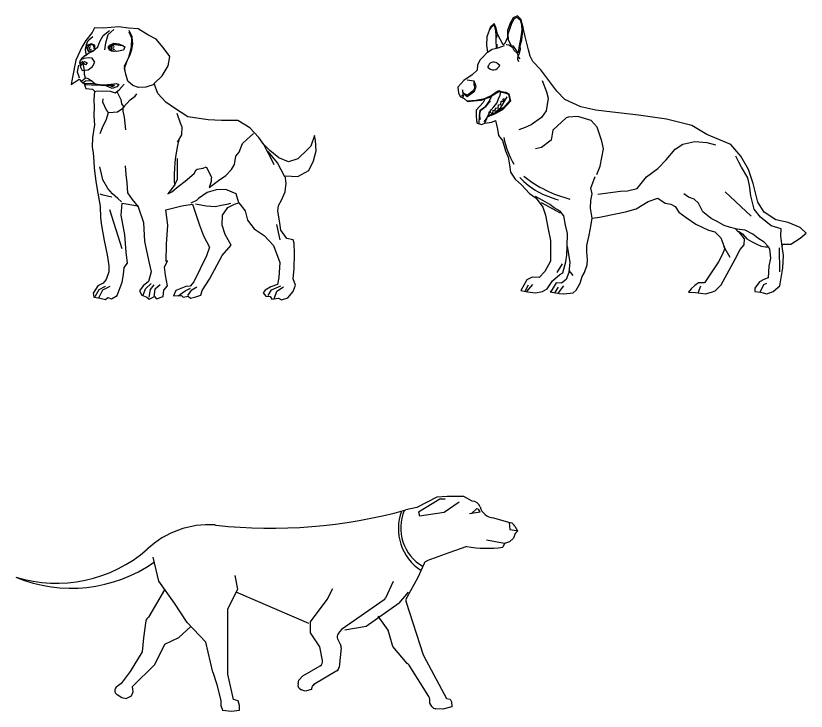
# Model space of a CAD drawing. Header units: millimetres. Extents: x 22.3 to 32, y 3.61 to 10.5.
# Drawn here: x 22.303 to 26.502, y 6.784 to 10.48 of the extents above; entities that cross this region are included whole.
import ezdxf

# ---------------------------------------------------------------- set-up
doc = ezdxf.new("R2010")
doc.units = ezdxf.units.MM
doc.layers.add('dwgmodels.com', color=250, linetype='Continuous')

# ---------------------------------------------------------------- blocks, each defined once
blk = doc.blocks.new('dog 1_dwgmodels.com')
at = {"color": 0}
for p, q in [((-0.3295, 1.4415), (-0.3428, 1.4167)), ((-0.2824, 1.4401), (-0.3295, 1.4415)), ((-0.2004, 1.4457), (-0.2824, 1.4401)), ((-0.2578, 1.406), (-0.2275, 1.4328)), ((-0.15, 1.4394), (-0.2004, 1.4457)), ((-0.0987, 1.4355), (-0.15, 1.4394)), ((-0.0472, 1.4043), (-0.0987, 1.4355)), ((-0.3428, 1.4167), (-0.3761, 1.3736)), ((-0.3394, 1.3937), (-0.3606, 1.3762)), ((-0.3017, 1.3692), (-0.2839, 1.4001)), ((-0.2839, 1.4001), (-0.2498, 1.4266)), ((-0.2695, 1.3605), (-0.2578, 1.406)), ((-0.1483, 1.42), (-0.1331, 1.3874)), ((-0.1292, 1.3924), (-0.1449, 1.4266)), ((-0.1331, 1.3874), (-0.1343, 1.3361)), ((-0.1264, 1.3542), (-0.1292, 1.3924)), ((-0.0027, 1.3816), (-0.0472, 1.4043)), ((-0.3761, 1.3736), (-0.3978, 1.3377)), ((-0.3749, 1.3499), (-0.379, 1.3283)), ((-0.3469, 1.3558), (-0.3759, 1.3446)), ((-0.3759, 1.3446), (-0.3687, 1.3284)), ((-0.3488, 1.3524), (-0.3756, 1.3431)), ((-0.3673, 1.3687), (-0.3749, 1.3499)), ((-0.3606, 1.3762), (-0.3673, 1.3687)), ((-0.3336, 1.3466), (-0.3488, 1.3524)), ((-0.3288, 1.3484), (-0.3469, 1.3558)), ((-0.3325, 1.3291), (-0.3336, 1.3466)), ((-0.3277, 1.3297), (-0.3288, 1.3484)), ((-0.3117, 1.3408), (-0.3017, 1.3692)), ((-0.2742, 1.3244), (-0.2695, 1.3605)), ((-0.2569, 1.3362), (-0.2477, 1.348)), ((-0.2532, 1.3361), (-0.2287, 1.3547)), ((-0.2477, 1.348), (-0.228, 1.3602)), ((-0.2287, 1.3547), (-0.1844, 1.3477)), ((-0.228, 1.3602), (-0.2032, 1.3561)), ((-0.2032, 1.3561), (-0.1827, 1.3495)), ((-0.1827, 1.3495), (-0.1691, 1.3393)), ((-0.1322, 1.3251), (-0.1264, 1.3542)), ((0.0352, 1.3366), (-0.0027, 1.3816)), ((-0.3978, 1.3377), (-0.419, 1.293)), ((-0.3872, 1.2899), (-0.3576, 1.3079)), ((-0.379, 1.3283), (-0.3781, 1.312)), ((-0.3781, 1.312), (-0.372, 1.2951)), ((-0.3687, 1.3284), (-0.3626, 1.3132)), ((-0.3576, 1.3079), (-0.3396, 1.3166)), ((-0.3396, 1.3166), (-0.3117, 1.3408)), ((-0.2483, 1.3217), (-0.2569, 1.3362)), ((-0.2415, 1.3209), (-0.2532, 1.3361)), ((-0.2397, 1.3166), (-0.2483, 1.3217)), ((-0.2114, 1.315), (-0.2397, 1.3166)), ((-0.1757, 1.3223), (-0.2114, 1.315)), ((-0.1691, 1.3393), (-0.1757, 1.3223)), ((-0.1343, 1.3361), (-0.1494, 1.2836)), ((-0.1395, 1.2993), (-0.1322, 1.3251)), ((0.0706, 1.289), (0.0352, 1.3366)), ((-0.4291, 1.2699), (-0.4462, 1.1784)), ((-0.419, 1.293), (-0.4291, 1.2699)), ((-0.4085, 1.2633), (-0.4103, 1.2565)), ((-0.3967, 1.2804), (-0.4085, 1.2633)), ((-0.3919, 1.2614), (-0.4047, 1.2556)), ((-0.3871, 1.2787), (-0.4026, 1.2701)), ((-0.3755, 1.2933), (-0.3967, 1.2804)), ((-0.3826, 1.2148), (-0.3919, 1.2614)), ((-0.3908, 1.2544), (-0.3838, 1.2626)), ((-0.3634, 1.2824), (-0.3871, 1.2787)), ((-0.3838, 1.2626), (-0.3686, 1.2556)), ((-0.372, 1.2951), (-0.3755, 1.2933)), ((-0.3418, 1.279), (-0.3634, 1.2824)), ((-0.3282, 1.2578), (-0.3418, 1.279)), ((-0.1494, 1.2836), (-0.1716, 1.2358)), ((-0.1697, 1.2257), (-0.1555, 1.2659)), ((-0.1555, 1.2659), (-0.1395, 1.2993)), ((0.0607, 1.2394), (0.0706, 1.289)), ((-0.4144, 1.2419), (-0.4217, 1.2076)), ((-0.4103, 1.2565), (-0.4048, 1.2325)), ((-0.4048, 1.2325), (-0.3952, 1.2138)), ((-0.4047, 1.2556), (-0.4013, 1.2416)), ((-0.4013, 1.2416), (-0.3908, 1.2544)), ((-0.3952, 1.2138), (-0.3637, 1.2183)), ((-0.3768, 1.2451), (-0.3931, 1.2544)), ((-0.3686, 1.2556), (-0.3768, 1.2451)), ((-0.3637, 1.2183), (-0.34, 1.2355)), ((-0.34, 1.2355), (-0.3282, 1.2578)), ((-0.1716, 1.2358), (-0.1681, 1.2148)), ((-0.1635, 1.195), (-0.1697, 1.2257)), ((0.0295, 1.1854), (0.0607, 1.2394)), ((-0.4462, 1.1784), (-0.4544, 1.139)), ((-0.4217, 1.2076), (-0.4155, 1.1871)), ((-0.4155, 1.1871), (-0.4122, 1.1744)), ((-0.3838, 1.1938), (-0.3826, 1.2148)), ((-0.3768, 1.1728), (-0.3838, 1.1938)), ((-0.1522, 1.1575), (-0.1635, 1.195)), ((-0.012, 1.1458), (0.0295, 1.1854)), ((-0.4544, 1.139), (-0.4121, 1.1684)), ((-0.4121, 1.1684), (-0.3992, 1.1532)), ((-0.3992, 1.1532), (-0.3862, 1.1463)), ((-0.3983, 1.1582), (-0.3863, 1.1678)), ((-0.3931, 1.1472), (-0.3779, 1.16)), ((-0.3863, 1.1678), (-0.3761, 1.1754)), ((-0.3862, 1.1463), (-0.3767, 1.1191)), ((-0.3666, 1.1379), (-0.3846, 1.136)), ((-0.3733, 1.1437), (-0.3826, 1.1425)), ((-0.3779, 1.16), (-0.3465, 1.1612)), ((-0.3761, 1.1754), (-0.3633, 1.1712)), ((-0.3488, 1.1449), (-0.3733, 1.1437)), ((-0.3478, 1.1363), (-0.3666, 1.1379)), ((-0.3633, 1.1712), (-0.347, 1.1603)), ((-0.329, 1.1425), (-0.3488, 1.1449)), ((-0.3205, 1.1358), (-0.3478, 1.1363)), ((-0.347, 1.1603), (-0.3299, 1.1459)), ((-0.3465, 1.1612), (-0.3208, 1.1379)), ((-0.3299, 1.1459), (-0.3146, 1.1418)), ((-0.3208, 1.1379), (-0.2602, 1.1355)), ((-0.2965, 1.1342), (-0.3205, 1.1358)), ((-0.3146, 1.1418), (-0.288, 1.1385)), ((-0.2692, 1.1319), (-0.2965, 1.1342)), ((-0.288, 1.1385), (-0.2607, 1.1394)), ((-0.2607, 1.1394), (-0.2435, 1.1423)), ((-0.2602, 1.1355), (-0.238, 1.1355)), ((-0.245, 1.1332), (-0.2543, 1.1355)), ((-0.2435, 1.1423), (-0.2137, 1.145)), ((-0.238, 1.1355), (-0.224, 1.1367)), ((-0.224, 1.1367), (-0.2345, 1.1274)), ((-0.2137, 1.145), (-0.1999, 1.1391)), ((-0.1999, 1.1391), (-0.2118, 1.127)), ((-0.1989, 1.1109), (-0.1726, 1.1411)), ((-0.1255, 1.1347), (-0.1522, 1.1575)), ((-0.0957, 1.1246), (-0.1255, 1.1347)), ((-0.0129, 1.1397), (-0.0571, 1.1249)), ((0.0072, 1.0928), (-0.012, 1.1458)), ((-0.3767, 1.1191), (-0.3406, 1.1143)), ((-0.3406, 1.1143), (-0.3296, 1.1049)), ((-0.3296, 1.1049), (-0.3327, 1.0588)), ((-0.3303, 1.1024), (-0.3158, 1.1058)), ((-0.3158, 1.1058), (-0.2895, 1.1044)), ((-0.2895, 1.1044), (-0.2662, 1.1061)), ((-0.2546, 1.1277), (-0.2692, 1.1319)), ((-0.2662, 1.1061), (-0.2459, 1.1038)), ((-0.2358, 1.1184), (-0.2546, 1.1277)), ((-0.2459, 1.1038), (-0.2194, 1.0962)), ((-0.2345, 1.1274), (-0.245, 1.1332)), ((-0.2118, 1.127), (-0.2358, 1.1184)), ((-0.2194, 1.0962), (-0.1989, 1.1109)), ((-0.2116, 1.1023), (-0.1901, 1.0599)), ((-0.0571, 1.1249), (-0.0957, 1.1246)), ((0.0486, 1.0453), (0.0072, 1.0928)), ((-0.3327, 1.0588), (-0.3314, 1.021)), ((-0.2848, 1.0454), (-0.284, 1.0642)), ((-0.1901, 1.0599), (-0.1864, 1.0366)), ((-0.1767, 1.0172), (-0.1395, 1.0575)), ((-0.1395, 1.0575), (-0.1131, 1.0782)), ((-0.1131, 1.0782), (-0.1057, 1.0895)), ((-0.3314, 1.021), (-0.3328, 0.9732)), ((-0.2655, 1.0028), (-0.2848, 1.0454)), ((-0.1785, 1.0129), (-0.2073, 0.9929)), ((-0.1864, 1.0366), (-0.1725, 1.0172)), ((-0.1783, 0.9984), (-0.1767, 1.0172)), ((0.0949, 1.0139), (0.0486, 1.0453)), ((0.166, 0.9676), (0.0949, 1.0139)), ((-0.3328, 0.9732), (-0.329, 0.9254)), ((-0.2569, 0.9893), (-0.2696, 0.9489)), ((-0.2544, 0.9893), (-0.2655, 1.0028)), ((-0.2073, 0.9929), (-0.2544, 0.9893)), ((-0.1696, 0.9669), (-0.1783, 0.9984)), ((-0.1631, 0.8994), (-0.1696, 0.9669)), ((0.1078, 0.9867), (0.1245, 0.9355)), ((0.2748, 0.9521), (0.166, 0.9676)), ((-0.329, 0.9254), (-0.3398, 0.858)), ((-0.2696, 0.9489), (-0.2854, 0.919)), ((0.1245, 0.9355), (0.1349, 0.9153)), ((0.3456, 0.9484), (0.2748, 0.9521)), ((0.432, 0.948), (0.3456, 0.9484)), ((0.4963, 0.9102), (0.432, 0.948)), ((-0.2854, 0.919), (-0.3014, 0.8778)), ((0.1349, 0.9153), (0.1327, 0.8725)), ((0.5438, 0.8575), (0.4963, 0.9102)), ((-0.3398, 0.858), (-0.3429, 0.8067)), ((0.1327, 0.8725), (0.1089, 0.833)), ((0.4559, 0.827), (0.4788, 0.8467)), ((0.4788, 0.8467), (0.5143, 0.8788)), ((0.5696, 0.8209), (0.5438, 0.8575)), ((0.8383, 0.8681), (0.8192, 0.8124)), ((0.8452, 0.8419), (0.8383, 0.8681)), ((0.8474, 0.7871), (0.8452, 0.8419)), ((-0.3429, 0.8067), (-0.3374, 0.776)), ((0.4382, 0.7799), (0.4559, 0.827)), ((0.6023, 0.7888), (0.5696, 0.8209)), ((0.5843, 0.7929), (0.5721, 0.8166)), ((0.8192, 0.8124), (0.8038, 0.7953)), ((-0.3374, 0.776), (-0.3336, 0.7307)), ((0.4132, 0.7139), (0.4206, 0.7592)), ((0.4206, 0.7592), (0.4382, 0.7799)), ((0.6076, 0.7503), (0.5843, 0.7929)), ((0.6422, 0.7228), (0.5933, 0.7834)), ((0.6487, 0.7499), (0.6023, 0.7888)), ((0.8038, 0.7953), (0.7513, 0.7454)), ((0.8333, 0.7349), (0.8474, 0.7871)), ((-0.3336, 0.7307), (-0.3318, 0.6974)), ((0.1096, 0.7459), (0.1101, 0.6749)), ((0.6242, 0.7129), (0.6076, 0.7503)), ((0.6807, 0.6493), (0.6422, 0.7228)), ((0.7001, 0.7297), (0.6487, 0.7499)), ((0.7513, 0.7454), (0.7001, 0.7297)), ((0.8088, 0.6834), (0.8333, 0.7349)), ((-0.3318, 0.6974), (-0.3236, 0.6249)), ((-0.2923, 0.6644), (-0.3011, 0.7019)), ((-0.1624, 0.6619), (-0.1652, 0.7079)), ((0.1101, 0.6749), (0.1086, 0.633)), ((0.199, 0.6662), (0.2101, 0.6868)), ((0.2101, 0.6868), (0.2151, 0.6901)), ((0.2151, 0.6901), (0.2476, 0.6956)), ((0.2476, 0.6956), (0.2628, 0.7017)), ((0.2628, 0.7017), (0.2915, 0.6471)), ((0.3683, 0.6555), (0.3978, 0.6872)), ((0.3978, 0.6872), (0.4132, 0.7139)), ((0.7503, 0.6505), (0.8088, 0.6834)), ((-0.2851, 0.6337), (-0.2923, 0.6644)), ((-0.2582, 0.5868), (-0.2851, 0.6337)), ((-0.1568, 0.6166), (-0.1624, 0.6619)), ((0.1086, 0.633), (0.0926, 0.6031)), ((0.1515, 0.6266), (0.199, 0.6662)), ((0.2791, 0.5925), (0.3292, 0.6304)), ((0.2915, 0.6471), (0.2898, 0.6396)), ((0.2898, 0.6396), (0.2899, 0.6241)), ((0.3292, 0.6304), (0.3683, 0.6555)), ((0.6889, 0.616), (0.6827, 0.6542)), ((0.6827, 0.6542), (0.7503, 0.6505)), ((-0.3236, 0.6249), (-0.3128, 0.5624)), ((-0.1522, 0.5636), (-0.1568, 0.6166)), ((0.0926, 0.6031), (0.0589, 0.5593)), ((0.0811, 0.5688), (0.1142, 0.5973)), ((0.1142, 0.5973), (0.1515, 0.6266)), ((0.2899, 0.6241), (0.2791, 0.5925)), ((0.684, 0.5697), (0.6889, 0.616)), ((-0.3128, 0.5624), (-0.3003, 0.4934)), ((-0.2837, 0.5516), (-0.3, 0.5567)), ((-0.2383, 0.5409), (-0.2837, 0.5516)), ((-0.235, 0.558), (-0.2582, 0.5868)), ((-0.2057, 0.5334), (-0.235, 0.558)), ((-0.1281, 0.5279), (-0.1522, 0.5636)), ((0.0589, 0.5593), (0.0811, 0.5688)), ((0.2691, 0.5659), (0.2222, 0.534)), ((0.3168, 0.5807), (0.2691, 0.5659)), ((0.3688, 0.5821), (0.3168, 0.5807)), ((0.4236, 0.5592), (0.3688, 0.5821)), ((0.4377, 0.5108), (0.4236, 0.5592)), ((0.6631, 0.5252), (0.684, 0.5697)), ((-0.1869, 0.5165), (-0.2057, 0.5334)), ((-0.1888, 0.4447), (-0.1825, 0.5095)), ((-0.1825, 0.5095), (-0.1003, 0.4941)), ((-0.0953, 0.4899), (-0.1281, 0.5279)), ((0.2113, 0.5237), (0.1821, 0.5097)), ((0.2069, 0.5056), (0.2643, 0.4958)), ((0.2222, 0.534), (0.2113, 0.5237)), ((0.3744, 0.5033), (0.3941, 0.5095)), ((0.379, 0.4863), (0.4147, 0.5046)), ((0.4147, 0.5046), (0.4377, 0.5108)), ((0.4377, 0.5108), (0.4713, 0.4692)), ((0.647, 0.4968), (0.6631, 0.5252)), ((-0.3003, 0.4934), (-0.2981, 0.4311)), ((-0.1832, 0.2658), (-0.2485, 0.4745)), ((-0.1003, 0.4941), (-0.0689, 0.407)), ((0.0492, 0.4737), (0.1344, 0.4941)), ((0.0601, 0.3919), (0.0492, 0.4737)), ((0.1344, 0.4941), (0.1909, 0.5037)), ((0.1909, 0.5037), (0.2275, 0.3914)), ((0.2643, 0.4958), (0.3132, 0.4911)), ((0.3132, 0.4911), (0.3439, 0.4981)), ((0.3439, 0.4981), (0.3744, 0.5033)), ((0.351, 0.4461), (0.379, 0.4863)), ((0.4713, 0.4692), (0.4836, 0.4188)), ((0.6447, 0.4678), (0.647, 0.4968)), ((0.6547, 0.402), (0.6447, 0.4678)), ((-0.2981, 0.4311), (-0.2928, 0.3908)), ((-0.1693, 0.3414), (-0.1888, 0.4447)), ((0.3489, 0.393), (0.351, 0.4461)), ((-0.2928, 0.3908), (-0.2777, 0.3109)), ((-0.0689, 0.407), (-0.0639, 0.3054)), ((0.0523, 0.291), (0.0601, 0.3919)), ((0.2275, 0.3914), (0.2485, 0.336)), ((0.3646, 0.3428), (0.3489, 0.393)), ((0.4836, 0.4188), (0.518, 0.373)), ((0.6562, 0.3147), (0.6387, 0.3952)), ((0.66, 0.3662), (0.6547, 0.402)), ((-0.1611, 0.2491), (-0.1693, 0.3414)), ((0.2485, 0.336), (0.2805, 0.2746)), ((0.3958, 0.2867), (0.3646, 0.3428)), ((0.518, 0.373), (0.5723, 0.3366)), ((0.5723, 0.3366), (0.6213, 0.2839)), ((0.6918, 0.3222), (0.66, 0.3662)), ((-0.2777, 0.3109), (-0.2634, 0.2339)), ((-0.0639, 0.3054), (-0.0401, 0.1902)), ((0.7254, 0.3147), (0.6918, 0.3222)), ((0.7313, 0.2959), (0.7254, 0.3147)), ((0.7335, 0.2396), (0.7313, 0.2959)), ((0.0505, 0.1986), (0.0523, 0.291)), ((0.2805, 0.2746), (0.2645, 0.2285)), ((0.3491, 0.2316), (0.3958, 0.2867)), ((0.6213, 0.2839), (0.6545, 0.1938)), ((-0.2634, 0.2339), (-0.2545, 0.1769)), ((-0.1537, 0.1894), (-0.1611, 0.2491)), ((0.2645, 0.2285), (0.1976, 0.0907)), ((0.2811, 0.1048), (0.3491, 0.2316)), ((0.7315, 0.1625), (0.7335, 0.2396)), ((-0.2545, 0.1769), (-0.2535, 0.1436)), ((-0.1715, 0.168), (-0.1537, 0.1894)), ((-0.0401, 0.1902), (-0.0283, 0.1442)), ((0.0423, 0.1695), (0.0576, 0.2029)), ((0.0469, 0.127), (0.0423, 0.1695)), ((0.0576, 0.2029), (0.0505, 0.1986)), ((0.6545, 0.1938), (0.6493, 0.1142)), ((-0.2535, 0.1436), (-0.2677, 0.1032)), ((-0.182, 0.0885), (-0.1763, 0.1296)), ((-0.1763, 0.1296), (-0.1715, 0.168)), ((-0.0283, 0.1442), (-0.0425, 0.092)), ((0.0576, 0.069), (0.0469, 0.127)), ((0.7254, 0.1078), (0.7315, 0.1625)), ((-0.2846, 0.0843), (-0.3128, 0.0703)), ((-0.2677, 0.1032), (-0.2846, 0.0843)), ((-0.209, 0.0183), (-0.182, 0.0885)), ((-0.0425, 0.092), (-0.0721, 0.0706)), ((0.1976, 0.0907), (0.179, 0.0673)), ((0.2415, 0.0457), (0.2811, 0.1048)), ((0.6493, 0.1142), (0.6428, 0.0764)), ((0.7384, 0.0728), (0.7254, 0.1078)), ((-0.3128, 0.0703), (-0.3372, 0.0301)), ((-0.3266, 0.0139), (-0.3045, 0.0501)), ((-0.3068, 0.0069), (-0.2858, 0.0477)), ((-0.3045, 0.0501), (-0.2707, 0.0676)), ((-0.2858, 0.0477), (-0.2462, 0.0676)), ((-0.0721, 0.0706), (-0.0907, 0.0431)), ((-0.0907, 0.0431), (-0.0787, 0.021)), ((-0.0713, 0.0209), (-0.0596, 0.0547)), ((-0.0596, 0.0547), (-0.0282, 0.0816)), ((-0.0398, 0.0093), (-0.0328, 0.0501)), ((-0.0328, 0.0501), (-0.013, 0.0746)), ((-0.013, 0.0093), (-0.0083, 0.0547)), ((-0.0083, 0.0547), (0.0185, 0.0769)), ((0.0349, 0.0133), (0.039, 0.0473)), ((0.039, 0.0473), (0.0576, 0.069)), ((0.1031, 0.0455), (0.0906, 0.0171)), ((0.155, 0.0664), (0.1031, 0.0455)), ((0.1152, 0.0163), (0.1514, 0.0431)), ((0.1514, 0.0431), (0.1805, 0.0571)), ((0.179, 0.0673), (0.155, 0.0664)), ((0.1665, 0.0186), (0.1875, 0.0477)), ((0.1875, 0.0477), (0.2143, 0.0652)), ((0.2357, 0.0209), (0.2415, 0.0457)), ((0.5772, 0.0469), (0.567, 0.0333)), ((0.6069, 0.0651), (0.5772, 0.0469)), ((0.5933, 0.0186), (0.6108, 0.0477)), ((0.6428, 0.0764), (0.6069, 0.0651)), ((0.6108, 0.0477), (0.6609, 0.0699)), ((0.6387, 0.0408), (0.6737, 0.0652)), ((0.7252, 0.0404), (0.7384, 0.0728)), ((-0.3372, 0.0301), (-0.3336, 0.0096)), ((-0.3336, 0.0096), (-0.3078, 0.0063)), ((-0.3078, 0.0063), (-0.2712, -0.002)), ((-0.2712, -0.002), (-0.2592, 0.0076)), ((-0.2592, 0.0076), (-0.2387, 0.001)), ((-0.2387, 0.001), (-0.209, 0.0183)), ((-0.0787, 0.021), (-0.0511, 0.0099)), ((-0.0511, 0.0099), (-0.0393, -0.001)), ((-0.0393, -0.001), (-0.0119, 0.0129)), ((-0.0119, 0.0129), (0, 0)), ((0, 0), (0.0349, 0.0133)), ((0.0906, 0.0171), (0.1331, 0.0192)), ((0.1331, 0.0192), (0.1417, 0.009)), ((0.1417, 0.009), (0.1682, 0.0144)), ((0.1682, 0.0144), (0.1795, 0.0042)), ((0.1795, 0.0042), (0.2092, 0.0105)), ((0.2092, 0.0105), (0.2357, 0.0209)), ((0.567, 0.0333), (0.5809, 0.0153)), ((0.5809, 0.0153), (0.603, 0.013)), ((0.603, 0.013), (0.6118, -0.0015)), ((0.6118, -0.0015), (0.6476, 0.0038)), ((0.6247, 0.0011), (0.6387, 0.0408)), ((0.6476, 0.0038), (0.6629, -0.0053)), ((0.6629, -0.0053), (0.6971, 0.0052)), ((0.6971, 0.0052), (0.7252, 0.0404))]:
    blk.add_line(p, q, dxfattribs=at)
for centre, radius, start, end in [((-0.3506, 1.3327), 0.0162, 91.7899, 313.4502), ((-0.2259, 1.3327), 0.0162, 91.7899, 313.4502), ((-0.3506, 1.3327), 0.00718, 91.7899, 313.4502), ((-0.2259, 1.3327), 0.00718, 91.7899, 313.4502), ((0.9504, 0.6476), 0.8563, 166.5766, 183.0836)]:
    blk.add_arc(centre, radius, start, end, dxfattribs=at)
blk = doc.blocks.new('dog 2_dwgmodels.com')
at = {"color": 0}
for p, q in [((-0.0949, 1.473), (-0.1184, 1.4618)), ((-0.0765, 1.4535), (-0.0949, 1.473)), ((-0.2186, 1.4327), (-0.2386, 1.4135)), ((-0.2094, 1.4065), (-0.2186, 1.4327)), ((-0.1339, 1.434), (-0.1482, 1.3955)), ((-0.135, 1.4064), (-0.125, 1.4337)), ((-0.1184, 1.4618), (-0.1339, 1.434)), ((-0.125, 1.4337), (-0.1104, 1.4591)), ((-0.1104, 1.4591), (-0.0986, 1.4655)), ((-0.0986, 1.4655), (-0.0814, 1.4519)), ((-0.0814, 1.4519), (-0.0741, 1.4228)), ((-0.0675, 1.4156), (-0.0765, 1.4535)), ((-0.2386, 1.4135), (-0.2591, 1.361)), ((-0.2341, 1.4146), (-0.2404, 1.401)), ((-0.2223, 1.4264), (-0.2341, 1.4146)), ((-0.2141, 1.4082), (-0.2223, 1.4264)), ((-0.2104, 1.3937), (-0.2141, 1.4082)), ((-0.2095, 1.3682), (-0.2104, 1.3937)), ((-0.2024, 1.3746), (-0.2094, 1.4065)), ((-0.1482, 1.3955), (-0.1493, 1.3568)), ((-0.1441, 1.3764), (-0.135, 1.4064)), ((-0.0732, 1.3973), (-0.0786, 1.3491)), ((-0.0675, 1.4156), (-0.0746, 1.3442)), ((-0.0741, 1.4228), (-0.0732, 1.3973)), ((-0.0552, 1.3634), (-0.0675, 1.4156)), ((-0.2591, 1.361), (-0.26, 1.3177)), ((-0.2086, 1.3419), (-0.2095, 1.3682)), ((-0.205, 1.3582), (-0.2059, 1.37)), ((-0.1714, 1.319), (-0.2024, 1.3746)), ((-0.1493, 1.3568), (-0.1628, 1.3249)), ((-0.1423, 1.3437), (-0.1441, 1.3764)), ((-0.0786, 1.3491), (-0.0868, 1.3155)), ((-0.0746, 1.3442), (-0.0829, 1.3117)), ((-0.0371, 1.2914), (-0.0552, 1.3634)), ((-0.26, 1.3177), (-0.255, 1.279)), ((-0.2303, 1.2948), (-0.1989, 1.3026)), ((-0.2068, 1.3019), (-0.2086, 1.3419)), ((-0.2041, 1.3037), (-0.2041, 1.3228)), ((-0.1989, 1.3026), (-0.1642, 1.315)), ((-0.1628, 1.3249), (-0.1714, 1.319)), ((-0.1422, 1.3162), (-0.1554, 1.3183)), ((-0.1277, 1.3137), (-0.1423, 1.3437)), ((-0.1196, 1.3026), (-0.1422, 1.3162)), ((-0.1168, 1.311), (-0.1277, 1.3137)), ((-0.1131, 1.2893), (-0.1196, 1.3026)), ((-0.0923, 1.2764), (-0.1168, 1.311)), ((-0.0868, 1.3155), (-0.0886, 1.301)), ((-0.0829, 1.3117), (-0.0816, 1.2957)), ((-0.255, 1.279), (-0.2818, 1.2519)), ((-0.255, 1.279), (-0.2303, 1.2948)), ((-0.0978, 1.2745), (-0.1131, 1.2893)), ((-0.0926, 1.2645), (-0.0978, 1.2745)), ((-0.0885, 1.2678), (-0.094, 1.2565)), ((-0.0927, 1.2411), (-0.0926, 1.2645)), ((-0.0914, 1.2773), (-0.0923, 1.2764)), ((-0.0886, 1.301), (-0.0914, 1.2773)), ((-0.085, 1.2797), (-0.0885, 1.2678)), ((-0.0816, 1.2957), (-0.085, 1.2797)), ((-0.0286, 1.2586), (-0.0371, 1.2914)), ((-0.2946, 1.2367), (-0.308, 1.2107)), ((-0.2818, 1.2519), (-0.2946, 1.2367)), ((-0.2059, 1.2228), (-0.1886, 1.211)), ((-0.094, 1.2565), (-0.0833, 1.2451)), ((-0.0876, 1.2284), (-0.0927, 1.2411)), ((-0.0136, 1.23), (-0.0286, 1.2586)), ((0.0294, 1.1855), (-0.0136, 1.23)), ((-0.309, 1.1847), (-0.3357, 1.1584)), ((-0.308, 1.2107), (-0.309, 1.1847)), ((-0.2468, 1.1946), (-0.2523, 1.2028)), ((0.0611, 1.1434), (0.0294, 1.1855)), ((-0.3357, 1.1584), (-0.3806, 1.1294)), ((0.1139, 1.0731), (0.0611, 1.1434)), ((-0.3806, 1.1294), (-0.4123, 1.0943)), ((-0.4123, 1.0943), (-0.4085, 1.0637)), ((-0.3621, 1.1318), (-0.3274, 1.1269)), ((-0.3274, 1.1269), (-0.3275, 1.107)), ((-0.3275, 1.107), (-0.3224, 1.0904)), ((-0.315, 1.0964), (-0.3259, 1.1282)), ((-0.3232, 1.0719), (-0.315, 1.0964)), ((0.0364, 1.1283), (0.0586, 1.0682)), ((-0.4085, 1.0637), (-0.3992, 1.0443)), ((-0.3838, 1.066), (-0.3871, 1.0795)), ((-0.3871, 1.0795), (-0.3865, 1.0475)), ((-0.3823, 1.0446), (-0.3841, 1.061)), ((-0.3841, 1.061), (-0.3623, 1.0446)), ((-0.3773, 1.058), (-0.3838, 1.066)), ((-0.3605, 1.0506), (-0.3773, 1.058)), ((-0.3623, 1.0446), (-0.3232, 1.0719)), ((-0.3311, 1.0736), (-0.3605, 1.0506)), ((-0.3224, 1.0904), (-0.3311, 1.0736)), ((-0.2414, 1.0404), (-0.2241, 1.053)), ((-0.2368, 1.0482), (-0.2104, 1.0673)), ((-0.2241, 1.053), (-0.1939, 1.0715)), ((-0.2104, 1.0673), (-0.1941, 1.0755)), ((-0.1962, 1.0315), (-0.188, 1.0513)), ((-0.1941, 1.0755), (-0.1814, 1.071)), ((-0.1939, 1.0715), (-0.1633, 1.0644)), ((-0.188, 1.0513), (-0.1846, 1.0687)), ((-0.1814, 1.071), (-0.1577, 1.0664)), ((-0.1633, 1.0644), (-0.1435, 1.0557)), ((-0.1577, 1.0664), (-0.1414, 1.0591)), ((-0.1435, 1.0557), (-0.1363, 1.023)), ((-0.1414, 1.0591), (-0.1332, 1.0191)), ((0.0586, 1.0682), (0.0669, 1.0348)), ((0.1561, 1.0289), (0.1139, 1.0731)), ((-0.3992, 1.0443), (-0.3794, 1.0334)), ((-0.3865, 1.0475), (-0.3933, 1.0495)), ((-0.3932, 1.0419), (-0.3823, 1.0446)), ((-0.3794, 1.0334), (-0.3616, 1.0181)), ((-0.3623, 1.0219), (-0.3168, 1.0237)), ((-0.3616, 1.0181), (-0.3268, 1.0203)), ((-0.3268, 1.0203), (-0.2862, 1.0247)), ((-0.3168, 1.0237), (-0.2695, 1.0337)), ((-0.2769, 1.0127), (-0.3158, 0.9717)), ((-0.2862, 1.0247), (-0.2668, 1.0334)), ((-0.2668, 1.0334), (-0.2769, 1.0127)), ((-0.2695, 1.0337), (-0.2514, 1.0419)), ((-0.2668, 1.0334), (-0.2414, 1.0404)), ((-0.2632, 0.9928), (-0.245, 1.0173)), ((-0.2611, 0.9919), (-0.2396, 1.0218)), ((-0.2514, 1.0419), (-0.2368, 1.0482)), ((-0.245, 1.0173), (-0.235, 1.041)), ((-0.2211, 0.9889), (-0.2043, 1.0089)), ((-0.2043, 1.0089), (-0.1962, 1.0315)), ((-0.1832, 0.9855), (-0.1504, 1.0419)), ((-0.1832, 1.0019), (-0.1814, 1.0201)), ((-0.1814, 1.0201), (-0.1704, 1.0191)), ((-0.1704, 1.0191), (-0.1714, 1.0319)), ((-0.1714, 1.0319), (-0.165, 1.0319)), ((-0.1363, 1.023), (-0.1678, 0.9852)), ((-0.1332, 1.0191), (-0.1504, 0.9991)), ((0.0669, 1.0348), (0.0578, 0.967)), ((0.2411, 0.9888), (0.1561, 1.0289)), ((-0.3158, 0.9717), (-0.3141, 0.9424)), ((-0.2977, 0.941), (-0.2932, 0.971)), ((-0.2947, 0.9502), (-0.2899, 0.9715)), ((-0.2932, 0.971), (-0.2632, 0.9928)), ((-0.2899, 0.9715), (-0.2611, 0.9919)), ((-0.2467, 0.9551), (-0.236, 0.9738)), ((-0.236, 0.9738), (-0.2211, 0.9889)), ((-0.2268, 0.9528), (-0.225, 0.971)), ((-0.225, 0.971), (-0.215, 0.9682)), ((-0.1759, 0.9737), (-0.2177, 0.9501)), ((-0.215, 0.9682), (-0.2104, 0.9837)), ((-0.2114, 0.9619), (-0.1832, 0.9855)), ((-0.2104, 0.9837), (-0.1986, 0.9828)), ((-0.1678, 0.9852), (-0.2088, 0.9582)), ((-0.1986, 0.9828), (-0.1959, 0.9991)), ((-0.1959, 0.9991), (-0.1832, 1.0019)), ((-0.1504, 0.9991), (-0.1759, 0.9737)), ((0.0578, 0.967), (0.0328, 0.9318)), ((0.321, 0.9722), (0.2411, 0.9888)), ((0.4101, 0.9616), (0.321, 0.9722)), ((-0.3141, 0.9424), (-0.3124, 0.915)), ((-0.2986, 0.901), (-0.2977, 0.941)), ((-0.2936, 0.9209), (-0.2947, 0.9502)), ((-0.2697, 0.902), (-0.2467, 0.9551)), ((-0.2568, 0.9339), (-0.2637, 0.9233)), ((-0.2435, 0.9432), (-0.2568, 0.9339)), ((-0.2414, 0.941), (-0.2559, 0.9346)), ((-0.245, 0.9464), (-0.2459, 0.9619)), ((-0.2459, 0.9619), (-0.2268, 0.9528)), ((-0.2288, 0.9511), (-0.2435, 0.9432)), ((-0.2177, 0.9501), (-0.2414, 0.941)), ((-0.2088, 0.9582), (-0.2288, 0.9511)), ((0.0328, 0.9318), (-0.0227, 0.8936)), ((0.1634, 0.9309), (0.093, 0.8654)), ((0.1747, 0.9347), (0.1634, 0.9309)), ((0.2261, 0.9384), (0.1747, 0.9347)), ((0.2952, 0.9172), (0.2261, 0.9384)), ((0.5471, 0.944), (0.4101, 0.9616)), ((0.6969, 0.9236), (0.5471, 0.944)), ((-0.3124, 0.915), (-0.3097, 0.9017)), ((-0.3097, 0.9017), (-0.2858, 0.8961)), ((-0.2858, 0.8961), (-0.2697, 0.902)), ((-0.2637, 0.9233), (-0.2743, 0.9087)), ((-0.2697, 0.902), (-0.231, 0.907)), ((-0.231, 0.907), (-0.2116, 0.9162)), ((-0.2116, 0.9162), (-0.202, 0.8703)), ((-0.0227, 0.8936), (-0.054, 0.8798)), ((0.3277, 0.8811), (0.2952, 0.9172)), ((0.8313, 0.8892), (0.6969, 0.9236)), ((0.9102, 0.842), (0.8313, 0.8892)), ((-0.202, 0.8703), (-0.1956, 0.8375)), ((-0.054, 0.8798), (-0.0889, 0.8673)), ((0.093, 0.8654), (0.0827, 0.8116)), ((0.3531, 0.8069), (0.3277, 0.8811)), ((1.0378, 0.7886), (0.9102, 0.842)), ((-0.1956, 0.8375), (-0.1759, 0.8108)), ((-0.1759, 0.8108), (-0.159, 0.7554)), ((0.0827, 0.8116), (0.033, 0.7733)), ((0.3608, 0.7662), (0.3531, 0.8069)), ((0.7825, 0.7911), (0.8472, 0.8046)), ((0.8472, 0.8046), (0.9112, 0.8001)), ((0.9112, 0.8001), (0.9564, 0.7865)), ((0.033, 0.7733), (-0.0002, 0.7668)), ((0.3434, 0.6731), (0.3608, 0.7662)), ((0.6953, 0.7078), (0.7418, 0.7634)), ((0.7418, 0.7634), (0.7825, 0.7911)), ((1.0906, 0.7269), (1.0378, 0.7886)), ((-0.159, 0.7554), (-0.1446, 0.7225)), ((-0.1446, 0.7225), (-0.1382, 0.6813)), ((1.081, 0.6956), (1.0639, 0.7263)), ((1.1321, 0.6566), (1.0906, 0.7269)), ((-0.1382, 0.6813), (-0.1317, 0.6426)), ((0.3264, 0.6299), (0.3434, 0.6731)), ((0.6497, 0.6615), (0.6953, 0.7078)), ((1.0947, 0.6689), (1.081, 0.6956)), ((-0.1317, 0.6426), (-0.1074, 0.6052)), ((0.5894, 0.6166), (0.6497, 0.6615)), ((1.1284, 0.6121), (1.0947, 0.6689)), ((1.1561, 0.5818), (1.1321, 0.6566)), ((-0.1074, 0.6052), (-0.0742, 0.5749)), ((0.2939, 0.5575), (0.3178, 0.6186)), ((0.541, 0.5557), (0.5894, 0.6166)), ((1.1381, 0.5712), (1.1284, 0.6121)), ((-0.0742, 0.5749), (-0.0307, 0.5285)), ((0.3017, 0.5268), (0.2939, 0.5575)), ((0.4884, 0.542), (0.541, 0.5557)), ((1.1435, 0.5154), (1.1381, 0.5712)), ((1.1807, 0.4831), (1.1561, 0.5818)), ((-0.0307, 0.5285), (0.0031, 0.5044)), ((0.0389, 0.4907), (0.0004, 0.5125)), ((0.0031, 0.5044), (0.0387, 0.4554)), ((0.294, 0.4916), (0.3017, 0.5268)), ((0.3309, 0.5253), (0.4511, 0.541)), ((0.4511, 0.541), (0.4884, 0.542)), ((0.5992, 0.4852), (0.6507, 0.5042)), ((0.6507, 0.5042), (0.6891, 0.4779)), ((0.8125, 0.5098), (0.7886, 0.5266)), ((0.8436, 0.4983), (0.8125, 0.5098)), ((1.1468, 0.4073), (1.0077, 0.5382)), ((1.1617, 0.4452), (1.1435, 0.5154)), ((0.1323, 0.4246), (0.0314, 0.4782)), ((0.0768, 0.4705), (0.0389, 0.4907)), ((0.0999, 0.453), (0.0768, 0.4705)), ((0.2931, 0.451), (0.294, 0.4916)), ((0.5357, 0.4472), (0.5992, 0.4852)), ((0.6891, 0.4779), (0.7197, 0.4711)), ((0.7197, 0.4711), (0.7415, 0.4596)), ((0.8669, 0.478), (0.8436, 0.4983)), ((0.8898, 0.4312), (0.8669, 0.478)), ((1.2149, 0.4301), (1.1807, 0.4831)), ((0.0387, 0.4554), (0.053, 0.4141)), ((0.1318, 0.4354), (0.0999, 0.453)), ((0.1504, 0.4101), (0.1318, 0.4354)), ((0.3007, 0.3982), (0.2931, 0.451)), ((0.34, 0.402), (0.4367, 0.4226)), ((0.4367, 0.4226), (0.4782, 0.4309)), ((0.4782, 0.4309), (0.5357, 0.4472)), ((0.7415, 0.4596), (0.7619, 0.4296)), ((0.7619, 0.4296), (0.8004, 0.4006)), ((0.9336, 0.3955), (0.8898, 0.4312)), ((1.1954, 0.403), (1.1617, 0.4452)), ((1.2772, 0.3883), (1.2149, 0.4301)), ((0.053, 0.4141), (0.0679, 0.3393)), ((0.1592, 0.3606), (0.1504, 0.4101)), ((0.2958, 0.3643), (0.3007, 0.3982)), ((0.3007, 0.3982), (0.34, 0.402)), ((0.8004, 0.4006), (0.8528, 0.3663)), ((0.962, 0.3807), (0.9336, 0.3955)), ((1.0032, 0.3577), (0.962, 0.3807)), ((1.253, 0.3573), (1.1954, 0.403)), ((1.3423, 0.374), (1.2772, 0.3883)), ((0.0679, 0.3393), (0.0807, 0.2787)), ((0.1709, 0.3159), (0.1592, 0.3606)), ((0.286, 0.307), (0.2958, 0.3643)), ((0.8528, 0.3663), (0.9191, 0.3338)), ((1.0371, 0.3481), (1.0032, 0.3577)), ((1.0718, 0.3393), (1.0371, 0.3481)), ((1.0768, 0.3255), (1.0632, 0.3401)), ((1.115, 0.3337), (1.0718, 0.3393)), ((1.3048, 0.3403), (1.253, 0.3573)), ((1.3045, 0.303), (1.3048, 0.3403)), ((1.4069, 0.3487), (1.3423, 0.374)), ((1.4385, 0.3173), (1.4069, 0.3487)), ((0.1685, 0.2474), (0.1709, 0.3159)), ((0.2737, 0.2519), (0.286, 0.307)), ((0.9191, 0.3338), (0.9524, 0.3242)), ((0.9524, 0.3242), (0.9842, 0.2927)), ((1.11, 0.2877), (1.0783, 0.3285)), ((1.0783, 0.3285), (1.0995, 0.3145)), ((1.0995, 0.3145), (1.1227, 0.287)), ((1.1555, 0.3121), (1.115, 0.3337)), ((1.1813, 0.2918), (1.1555, 0.3121)), ((1.3107, 0.247), (1.3045, 0.303)), ((1.4065, 0.2909), (1.4385, 0.3173)), ((0.0807, 0.2787), (0.0797, 0.2193)), ((0.9842, 0.2927), (1.0056, 0.2371)), ((1.0881, 0.2312), (1.1084, 0.2551)), ((1.1084, 0.2551), (1.11, 0.2877)), ((1.1227, 0.287), (1.1486, 0.2727)), ((1.1486, 0.2727), (1.1764, 0.2585)), ((1.1764, 0.2585), (1.1995, 0.2491)), ((1.2145, 0.2695), (1.1813, 0.2918)), ((1.2381, 0.2448), (1.2145, 0.2695)), ((1.3107, 0.247), (1.3136, 0.2588)), ((1.3136, 0.2588), (1.3563, 0.2593)), ((1.3563, 0.2593), (1.4065, 0.2909)), ((0.0797, 0.2193), (0.0805, 0.1688)), ((0.166, 0.2007), (0.1685, 0.2474)), ((0.1685, 0.2474), (0.1825, 0.1633)), ((0.2729, 0.2179), (0.2737, 0.2519)), ((0.277, 0.1759), (0.2729, 0.2179)), ((1.0056, 0.2371), (0.9907, 0.1986)), ((1.035, 0.1892), (1.0005, 0.2464)), ((1.0618, 0.1801), (1.0881, 0.2312)), ((1.1995, 0.2491), (1.2223, 0.2449)), ((1.2223, 0.2449), (1.2381, 0.2448)), ((1.2381, 0.2448), (1.2435, 0.2328)), ((1.2435, 0.2328), (1.249, 0.1854)), ((1.2986, 0.1119), (1.2959, 0.2401)), ((1.3172, 0.1983), (1.3107, 0.247)), ((0.0805, 0.1688), (0.0494, 0.1144)), ((0.161, 0.1649), (0.166, 0.2007)), ((0.2749, 0.1486), (0.277, 0.1759)), ((0.9907, 0.1986), (0.9731, 0.1661)), ((0.9873, 0.0437), (1.0618, 0.1801)), ((1.249, 0.1854), (1.2401, 0.1423)), ((1.314, 0.1343), (1.3172, 0.1983)), ((0.115, 0.1083), (0.1441, 0.1555)), ((0.1448, 0.1076), (0.161, 0.1649)), ((0.1825, 0.1633), (0.178, 0.108)), ((0.26, 0.1087), (0.2749, 0.1486)), ((0.9731, 0.1661), (0.8974, 0.0538)), ((1.2401, 0.1423), (1.237, 0.0797)), ((1.298, 0.0373), (1.314, 0.1343)), ((-0.0179, 0.0842), (-0.0454, 0.0704)), ((0.0193, 0.082), (-0.0179, 0.0842)), ((0.0494, 0.1144), (0.0193, 0.082)), ((0.091, 0.0641), (0.1299, 0.0984)), ((0.1299, 0.0984), (0.1448, 0.1076)), ((0.178, 0.108), (0.1639, 0.0708)), ((0.2005, 0.0928), (0.1796, 0.1201)), ((0.2372, 0.0516), (0.2491, 0.0881)), ((0.2491, 0.0881), (0.26, 0.1087)), ((-0.0454, 0.0704), (-0.0772, 0.0138)), ((-0.0541, 0.0101), (-0.0368, 0.0428)), ((-0.045, 0.0073), (-0.0132, 0.0455)), ((0.0614, 0.0214), (0.091, 0.0641)), ((0.1106, 0.0531), (0.0828, 0.0101)), ((0.1376, 0.0517), (0.1106, 0.0531)), ((0.1639, 0.0708), (0.1376, 0.0517)), ((0.2163, 0.015), (0.2372, 0.0516)), ((0.8667, 0.0534), (0.8467, 0.0395)), ((0.8974, 0.0538), (0.8667, 0.0534)), ((0.9556, 0.0108), (0.9873, 0.0437)), ((1.1902, 0.0588), (1.1665, 0.025)), ((1.2129, 0.0719), (1.1902, 0.0588)), ((1.1932, 0.0046), (1.2141, 0.0455)), ((1.237, 0.0797), (1.2129, 0.0719)), ((1.2141, 0.0455), (1.2286, 0.0519)), ((-0.0772, 0.0138), (-0.0419, 0.0056)), ((-0.0419, 0.0056), (0, 0)), ((0, 0), (0.0379, 0.0069)), ((0.0379, 0.0069), (0.0614, 0.0214)), ((0.0828, 0.0101), (0.0784, 0.0055)), ((0.0784, 0.0055), (0.1256, -0.0023)), ((0.1032, 0.001), (0.1232, 0.031)), ((0.1232, 0.001), (0.1505, 0.0373)), ((0.2001, -0.0001), (0.2163, 0.015)), ((0.8265, 0.0211), (0.8131, 0.0038)), ((0.8131, 0.0038), (0.8498, 0.0022)), ((0.8467, 0.0395), (0.8265, 0.0211)), ((0.8498, 0.0022), (0.9044, -0.0048)), ((0.8641, 0.001), (0.8786, 0.0373)), ((0.9044, -0.0048), (0.9357, 0.0035)), ((0.9357, 0.0035), (0.9556, 0.0108)), ((1.1665, 0.025), (1.165, 0.0076)), ((1.165, 0.0076), (1.1964, 0.0046)), ((1.1964, 0.0046), (1.2289, -0.0048)), ((1.2289, -0.0048), (1.2624, 0.0069)), ((1.2624, 0.0069), (1.298, 0.0373)), ((0.1256, -0.0023), (0.1501, -0.0044)), ((0.1501, -0.0044), (0.2001, -0.0001))]:
    blk.add_line(p, q, dxfattribs=at)
for centre, radius, start, end in [((-0.2214, 1.1949), 0.0319, 60.904, 165.7636), ((-0.2224, 1.2245), 0.0386, 230.7711, 286.9844), ((-0.234, 1.2321), 0.05, 297.1877, 335.0147), ((0.2633, 0.905), 0.4382, 190.4549, 210.3352), ((0.219, 0.9044), 0.4199, 223.9746, 256.8083), ((0.3424, 1.129), 0.6497, 231.5722, 255.8105)]:
    blk.add_arc(centre, radius, start, end, dxfattribs=at)
blk = doc.blocks.new('dog 5_dwgmodels.com')
at = {"color": 0}
for p, q in [((-0.0305, 1.1264), (-0.1378, 1.0727)), ((-0.0156, 1.1167), (-0.1288, 1.0481)), ((0.0232, 1.1309), (-0.0305, 1.1264)), ((0.0135, 1.1167), (-0.0156, 1.1167)), ((0.0083, 1.0481), (0.0873, 1.1018)), ((0.1118, 1.1309), (0.0232, 1.1309)), ((0.1563, 1.1059), (0.1118, 1.1309)), ((-0.1378, 1.0727), (-0.1964, 1.0594)), ((0.1789, 1.0651), (0.1536, 1.0406)), ((-0.1288, 1.0481), (-0.1236, 1.028)), ((-0.1236, 1.028), (0.0083, 1.0481)), ((0.1982, 1.0472), (0.1416, 1.0389)), ((0.2695, 1.0173), (0.3612, 0.9903)), ((0.3524, 0.9917), (0.3557, 0.9558)), ((0.3828, 0.9729), (0.3981, 0.949)), ((0.3557, 0.9558), (0.3921, 0.9493)), ((0.3852, 0.9335), (0.3761, 0.9098)), ((0.3274, 0.8802), (0.2327, 0.8981)), ((0.354, 0.8899), (0.3274, 0.8802)), ((0.3761, 0.9098), (0.354, 0.8899)), ((0.1279, 0.8643), (0.0322, 0.8322)), ((0.3274, 0.8802), (0.3188, 0.8608)), ((-1.5092, 0.6811), (-1.5383, 0.8079)), ((0.0322, 0.8322), (-0.0841, 0.788)), ((-0.0988, 0.7751), (-0.1314, 0.7003)), ((-1.4257, 0.5632), (-1.5092, 0.6811)), ((-1.0887, 0.6377), (-1.1029, 0.7115)), ((-0.2636, 0.6794), (-0.3038, 0.5907)), ((-0.1314, 0.7003), (-0.1904, 0.5941)), ((-1.5613, 0.489), (-1.4763, 0.6346)), ((-1.1411, 0.5335), (-1.0887, 0.6377)), ((-0.6133, 0.5827), (-0.5842, 0.6416)), ((-0.711, 0.4552), (-1.0966, 0.622)), ((-0.231, 0.5632), (-0.1825, 0.6222)), ((-1.3578, 0.4603), (-1.4257, 0.5632)), ((-0.7019, 0.4655), (-0.6133, 0.5827)), ((-0.3107, 0.5813), (-0.5378, 0.4234)), ((-0.231, 0.5632), (-0.4076, 0.4403)), ((-0.1944, 0.5688), (-0.1038, 0.29)), ((-1.1411, 0.4254), (-1.1411, 0.5335)), ((-1.5776, 0.4699), (-1.5891, 0.3799)), ((-0.7019, 0.4066), (-0.7019, 0.4655)), ((-0.2899, 0.4208), (-0.3435, 0.4946)), ((-1.4018, 0.382), (-1.3382, 0.4398)), ((-1.2595, 0.3574), (-1.3578, 0.4603)), ((-1.1411, 0.2979), (-1.1411, 0.4254)), ((-0.5378, 0.4234), (-0.5547, 0.4021)), ((-0.4076, 0.4403), (-0.5201, 0.4208)), ((-0.2653, 0.3328), (-0.2899, 0.4208)), ((-1.5891, 0.3799), (-1.5977, 0.3061)), ((-1.4762, 0.3459), (-1.4018, 0.382)), ((-0.653, 0.3315), (-0.7019, 0.4066)), ((-1.5288, 0.2385), (-1.4762, 0.3459)), ((-1.2215, 0.1976), (-1.2595, 0.3574)), ((-0.559, 0.3749), (-0.5416, 0.3394)), ((-1.5977, 0.3061), (-1.66, 0.2009)), ((-1.1418, 0.1859), (-1.1411, 0.2979)), ((-0.6389, 0.2596), (-0.653, 0.3315)), ((-0.54, 0.3269), (-0.5504, 0.2242)), ((-0.189, 0.2432), (-0.2653, 0.3328)), ((-0.1019, 0.2855), (0.0195, 0.0568)), ((-1.6474, 0.1203), (-1.5288, 0.2385)), ((-0.7435, 0.1771), (-0.6512, 0.2307)), ((-0.0736, 0.0673), (-0.1792, 0.2338)), ((-1.66, 0.2009), (-1.7089, 0.1363)), ((-1.2215, 0.1976), (-1.1996, 0.1309)), ((-1.1116, 0.0526), (-1.1418, 0.1859)), ((-0.7648, 0.154), (-0.7435, 0.1771)), ((-0.5631, 0.2035), (-0.6841, 0.1312)), ((-1.7089, 0.1363), (-1.7292, 0.1205)), ((-1.1996, 0.1309), (-1.1781, 0.044)), ((-0.7688, 0.1349), (-0.7648, 0.154)), ((-1.654, 0.0715), (-1.6449, 0.0932)), ((-1.6449, 0.0932), (-1.6474, 0.1203)), ((-0.7311, 0.0954), (-0.7512, 0.1029)), ((-0.6974, 0.1042), (-0.7311, 0.0954)), ((-0.6968, 0.1102), (-0.6974, 0.1042)), ((-1.7293, 0.0776), (-1.7047, 0.0625)), ((-1.7047, 0.0625), (-1.6825, 0.0564)), ((-1.6825, 0.0564), (-1.654, 0.0715)), ((-1.1781, 0.044), (-1.1781, 0.0194)), ((-1.087, 0.044), (-1.1116, 0.0526)), ((-1.0797, 0.0194), (-1.087, 0.044)), ((-0.0693, 0.032), (-0.0693, 0.0522)), ((0.0195, 0.0568), (0.0391, 0.0533)), ((0.0391, 0.0533), (0.0462, 0.0391)), ((-1.1781, 0.0194), (-1.1695, -0.0052)), ((-1.0797, -0.0052), (-1.0797, 0.0194)), ((-0.0574, 0.0147), (-0.0693, 0.032)), ((0, 0), (-0.0362, 0.0026)), ((0.0479, 0.0124), (0, 0)), ((0.0462, 0.0391), (0.0479, 0.0124)), ((-1.1695, -0.0052), (-1.1223, -0.0102)), ((-1.1223, -0.0102), (-1.0797, -0.0052))]:
    blk.add_line(p, q, dxfattribs=at)
for centre, radius, start, end in [((0.1564, 1.0616), 0.0442, 18.5106, 90.1087), ((-0.9107, 3.6297), 2.6677, 263.6917, 285.5312), ((0.0289, 0.9598), 0.2647, 159.2588, 237.0478), ((0.0141, 0.9644), 0.2375, 157.0118, 240.0059), ((0.1763, 1.0429), 0.0223, 10.9716, 83.322), ((0.2758, 1.0976), 0.0805, 195.8186, 265.5112), ((-1.2414, 0.5033), 0.4778, 86.4285, 133.3883), ((-1.2009, 1.0061), 0.0281, 247.4552, 264.1144), ((-1.2009, 1.0061), 0.0281, 247.4552, 264.1144), ((0.3567, 0.9626), 0.0281, 21.5014, 80.7889), ((0.3128, 1.0071), 0.1033, 314.5342, 325.7351), ((-2.0526, 1.4062), 0.7362, 252.9633, 310.9951), ((0.2354, 1.5108), 0.6554, 260.5565, 277.3122), ((-1.9732, 1.4152), 0.7717, 247.5129, 304.843), ((-0.0741, 0.7617), 0.0281, 110.821, 151.5572), ((-0.3294, 0.6023), 0.0281, 311.6337, 335.6376), ((-0.1677, 0.5775), 0.0281, 143.7813, 198.0197), ((-1.5503, 0.4631), 0.0281, 113.0514, 165.9638), ((-0.5326, 0.3847), 0.0281, 141.7099, 200.2825), ((-0.5679, 0.3297), 0.0281, 354.2072, 20.2825), ((-0.6664, 0.2542), 0.0281, 302.9053, 11.0937), ((-0.077, 0.2987), 0.0281, 198.0197, 207.9579), ((-0.5783, 0.227), 0.0281, 302.9493, 354.2072), ((-0.2029, 0.2188), 0.0281, 32.3608, 60.3332), ((-0.7413, 0.1292), 0.0281, 168.2318, 249.4439), ((-0.6688, 0.1076), 0.0281, 122.9493, 174.8056), ((-1.7185, 0.099), 0.024, 116.3414, 243.352), ((-0.0973, 0.0522), 0.0281, 0, 32.3608), ((-0.0342, 0.0306), 0.0281, 214.5084, 265.9144)]:
    blk.add_arc(centre, radius, start, end, dxfattribs=at)

msp = doc.modelspace()

# ---------------------------------------------------------------- block references
at = {"layer": 'dwgmodels.com'}
for name, p in [('dog 2_dwgmodels.com', (25.0638, 9.007)), ('dog 1_dwgmodels.com', (23.0509, 8.975)), ('dog 5_dwgmodels.com', (24.5712, 6.7944))]:
    msp.add_blockref(name, p, dxfattribs=at)

doc.saveas('drawing.dxf')
